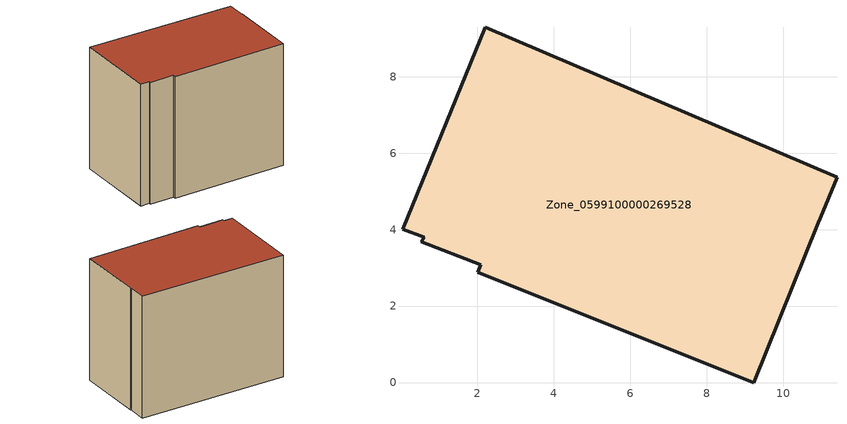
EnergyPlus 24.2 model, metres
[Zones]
Zone_0599100000269528
 floor ground (C_G): 0.54,3.68 0.61,3.8 0.05,4 2.21,9.29 11.41,5.37 10.98,4.3 10.93,4.18 9.23,0 2.02,2.89 2.1,3.09 z0.16
 wall outside (C_F): 2.02,2.89 9.23,0 10.93,4.18 10.98,4.3 11.41,5.37 2.21,9.29 0.05,4 0.61,3.8 0.54,3.68 2.1,3.09 2.02,2.89 z0.16:8.41
 roof outside (C_R): 0.61,3.8 0.54,3.68 2.1,3.09 2.02,2.89 9.23,0 10.93,4.18 10.98,4.3 11.41,5.37 2.21,9.29 0.05,4 z8.41
[BUILDING]
Pand.0599100000269528: North Axis=0; Terrain=City; Loads Convergence Tolerance Value=0.04; Temperature Convergence Tolerance Value=0.4; Solar Distribution=FullExterior; Maximum Number of Warmup Days=25; Minimum Number of Warmup Days=1
[Site:Location]
Rotterdam.The.Hague.AP_ZH_NLD Design_Conditions: Latitude=51.96; Longitude=4.45; Time Zone=1; Elevation=-4.5
[SITE:GROUNDTEMPERATURE:BUILDINGSURFACE]
18, 18, 18, 18, 18, 18, 18, 18, 18, 18, 18, 18
[MATERIAL] Thermal Absorptance=0.9; Solar Absorptance=0.7; Visible Absorptance=0.7
Name | Roughness | Thickness | Conductivity | Density | Specific Heat
G.TI.1946 | MediumSmooth | 0.15 | 1 | 540 | 1210
F.TI.1946 | Rough | 0.3 | 0.857143 | 1920 | 840
R.TI.1946 | MediumRough | 0.2 | 0.1 | 1500 | 1000
[CONSTRUCTION]
C_G: G.TI.1946
C_F: F.TI.1946
C_R: R.TI.1946
[ZONE]
Zone_0599100000269528: Type=1; Multiplier=1; Ceiling Height=Autocalculate; Volume=Autocalculate; Floor Area=autocalculate; Part of Total Floor Area=Yes
[ZONEINFILTRATION:DESIGNFLOWRATE]
Infil_Zone_0599100000269528: Zone or ZoneList or Space or SpaceList=Zone_0599100000269528; Schedule=AlwaysOn; Design Flow Rate Calculation Method=Flow/Area; Flow Rate per Floor Area=0.003; Constant Term Coefficient=1; Temperature Term Coefficient=0; Velocity Term Coefficient=0; Velocity Squared Term Coefficient=0
[HVACTEMPLATE:ZONE:IDEALLOADSAIRSYSTEM]
Zone_0599100000269528: Maximum Heating Supply Air Temperature=50; Minimum Cooling Supply Air Temperature=13; Maximum Heating Supply Air Humidity Ratio=0.0156; Minimum Cooling Supply Air Humidity Ratio=0.0077; Heating Limit=NoLimit; Cooling Limit=NoLimit; Dehumidification Control Type=ConstantSensibleHeatRatio; Cooling Sensible Heat Ratio=0.7; Dehumidification Setpoint=60; Humidification Control Type=None; Humidification Setpoint=30; Outdoor Air Method=None; Outdoor Air Flow Rate per Person=0.00944; Outdoor Air Flow Rate per Zone Floor Area=0; Outdoor Air Flow Rate per Zone=0; Demand Controlled Ventilation Type=None; Outdoor Air Economizer Type=NoEconomizer; Heat Recovery Type=None; Sensible Heat Recovery Effectiveness=0.7; Latent Heat Recovery Effectiveness=0.65
[ZONECONTROL:THERMOSTAT]
ThermostatControl_Zone_0599100000269528: Zone or ZoneList=Zone_0599100000269528; Control Type Schedule=DualSetpointControlType; Control 1=Thermostat_Zone_0599100000269528; Temperature Difference Between Cutout And Setpoint=0
[THERMOSTATSETPOINT:DUALSETPOINT]
Thermostat_Zone_0599100000269528: Heating Setpoint Temperature Schedule=HeatingSetpoint_Zone_0599100000269528; Cooling Setpoint Temperature Schedule=CoolingSetpoint_Zone_0599100000269528
[SCHEDULE:COMPACT]
HeatingSetpoint_Zone_0599100000269528: Through: 12/31, For: AllDays, Until: 24:00, 21
CoolingSetpoint_Zone_0599100000269528: Through: 12/31, For: AllDays, Until: 24:00, 24
DualSetpointControlType: Through: 12/31, For: AllDays, Until: 24:00, 4
AlwaysOn: Through: 12/31, For: AllDays, Until: 24:00, 1
